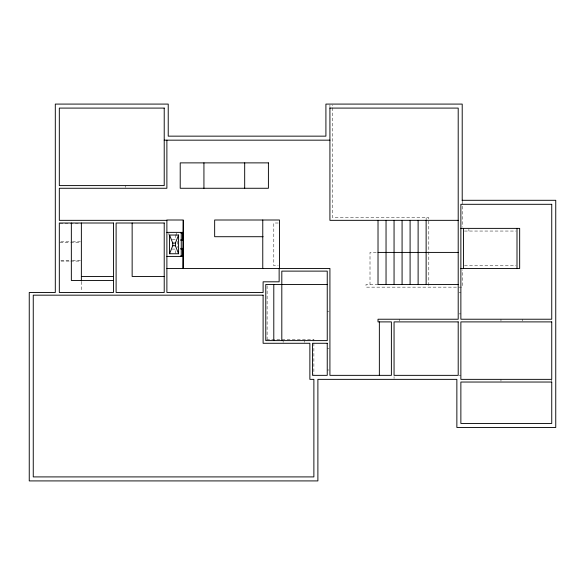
<?xml version="1.0" encoding="UTF-8"?>
<svg xmlns="http://www.w3.org/2000/svg" width="585" height="585" viewBox="0 0 585 585"><rect width="100%" height="100%" fill="white"/><g stroke="black" fill="none" stroke-linecap="round" stroke-linejoin="round"><path stroke-width="0.44" stroke-dasharray="2.92 2.19" d="M278.248 223.009L273.795 223.009L273.795 265.773L278.248 265.773M59.984 223.784L80.474 223.784M464.439 231.046L516.087 231.046M172.209 239.718L175.741 239.718M60.877 241.824L71.567 241.824M72.46 241.824L80.474 241.824M59.984 242.49L69.783 242.49M70.675 242.49L80.474 242.49M172.209 249.071L175.741 249.071L175.741 253.246M376.243 252.413L370.005 252.413L370.005 284.486M60.877 260.53L71.567 260.53M72.46 260.53L81.366 260.53M61.081 261.1L69.9 261.1M70.785 261.1L80.481 261.1M464.453 265.787L516.094 265.787M378.02 284.486L365.998 284.486L365.998 287.155L462.209 287.155L462.209 269.846M459.093 292.5L460.87 292.5M327.242 311.205L329.026 311.205M459.093 313.882L460.87 313.882M266.68 339.271L313.882 339.271L313.882 374.451M327.242 348.623L329.026 348.623M327.242 370.005L329.026 370.005M459.049 375.351L460.87 375.351M551.743 379.358L551.743 381.142M522.339 319.227L522.339 321.004M500.965 319.227L500.965 321.004M500.965 379.358L500.965 381.142M468.892 229.261L468.892 231.046M462.209 201.101L462.209 227.068M428.805 285.348L428.805 217.664L332.587 217.664L332.587 104.993M426.129 217.664L426.129 220.34M399.401 319.227L399.401 321.004M394.056 376.689L394.056 378.466M329.918 104.993L329.918 106.806M304.529 340.609L304.529 342.386M283.147 340.609L283.147 342.386M267.111 285.816L267.111 339.271M177.577 241.276L177.577 247.513M176.407 233.035L176.407 235.543M175.741 234.702L175.741 238.044M168.889 233.254L168.889 235.038M125.461 185.599L125.461 187.375M81.366 281.67L81.366 291.608"/><path stroke-width="0.88" d="M169.562 253.751L172.736 245.729L172.736 243.06L169.562 235.038L178.579 235.038L178.579 253.751L169.562 253.751L169.562 235.038M178.579 253.751L175.405 245.729L175.405 243.06L178.579 235.038M329.918 108.093L458.201 108.093L458.201 319.227L378.02 319.227L378.02 321.896L391.387 321.896L391.387 375.351L329.918 375.351L329.918 268.449L166.886 268.449M164.217 140.166L329.918 140.166M462.209 200.297L555.75 200.297L555.75 427.467L456.863 427.467L456.863 379.358L317.889 379.358L317.889 480.914L29.25 480.914L29.25 292.5L55.304 292.5L55.304 104.086L168.224 104.086L168.224 136.151L325.911 136.151L325.911 104.086L462.209 104.086L462.209 200.626M166.886 220.34L59.319 220.34L59.319 188.268L166.886 188.268L166.886 140.166M183.259 220.34L182.922 268.449M458.201 220.34L329.918 220.34L329.918 107.713M460.87 228.377L519.67 228.377L519.67 268.464L460.87 268.464M166.886 232.369L183.259 232.369M180.823 233.035L182.593 233.035L182.593 239.718L180.823 239.718M263.104 236.713L214.658 236.713L214.658 220.004L279.469 220.004L279.469 268.449M180.823 240.384L183.259 240.384M172.736 243.06L175.405 243.06M172.736 245.729L175.405 245.729M180.823 248.406L183.259 248.406M180.823 249.071L182.593 249.071L182.593 255.755L180.823 255.755M378.02 252.413L458.201 252.413M166.886 256.42L183.259 256.42M81.366 276.464L113.439 276.464M164.217 276.464L132.144 276.464L132.144 223.009M113.439 280.471L71.341 280.471L71.341 223.009M327.242 284.486L265.773 284.486L265.773 340.609L327.242 340.609L327.242 271.118L281.809 271.118L281.809 340.609M458.201 284.486L378.02 284.486L378.02 220.34M517.001 228.377L517.001 268.464M463.547 228.377L463.547 268.464M426.129 220.34L426.129 284.486M418.114 220.34L418.114 284.486M410.092 220.34L410.092 284.486M402.078 220.34L402.078 284.486M394.056 220.34L394.056 284.486M386.041 220.34L386.041 284.486M379.358 321.896L379.358 375.351M279.14 268.449L279.14 281.809L263.104 281.809L263.104 292.5L166.886 292.5L166.886 220.004L183.259 220.004L183.259 268.449M273.795 284.486L273.795 340.609M262.767 220.004L262.767 268.449M244.684 162.879L244.684 188.268M203.931 162.879L203.931 188.268M181.255 232.369L181.255 256.42M81.366 223.009L81.366 280.917M164.217 108.093L59.319 108.093L59.319 185.599L164.217 185.599L164.217 108.093M268.405 162.879L180.209 162.879L180.209 188.268L268.405 188.268L268.405 162.879M551.743 204.304L460.87 204.304L460.87 319.227L551.743 319.227L551.743 204.304M113.439 223.009L59.319 223.009L59.319 292.5L113.439 292.5L113.439 223.009M164.217 223.009L116.108 223.009L116.108 292.5L164.217 292.5L164.217 223.009M263.104 295.169L33.257 295.169L33.257 476.907L313.882 476.907L313.882 379.358L309.874 379.358L309.874 343.278L263.104 343.278L263.104 295.169M458.201 321.896L394.056 321.896L394.056 375.351L458.201 375.351L458.201 321.896M551.743 321.896L460.87 321.896L460.87 379.358L551.743 379.358L551.743 321.896M327.242 343.278L312.544 343.278L312.544 375.351L327.242 375.351L327.242 343.278M551.743 382.034L460.87 382.034L460.87 423.46L551.743 423.46L551.743 382.034"/></g></svg>
